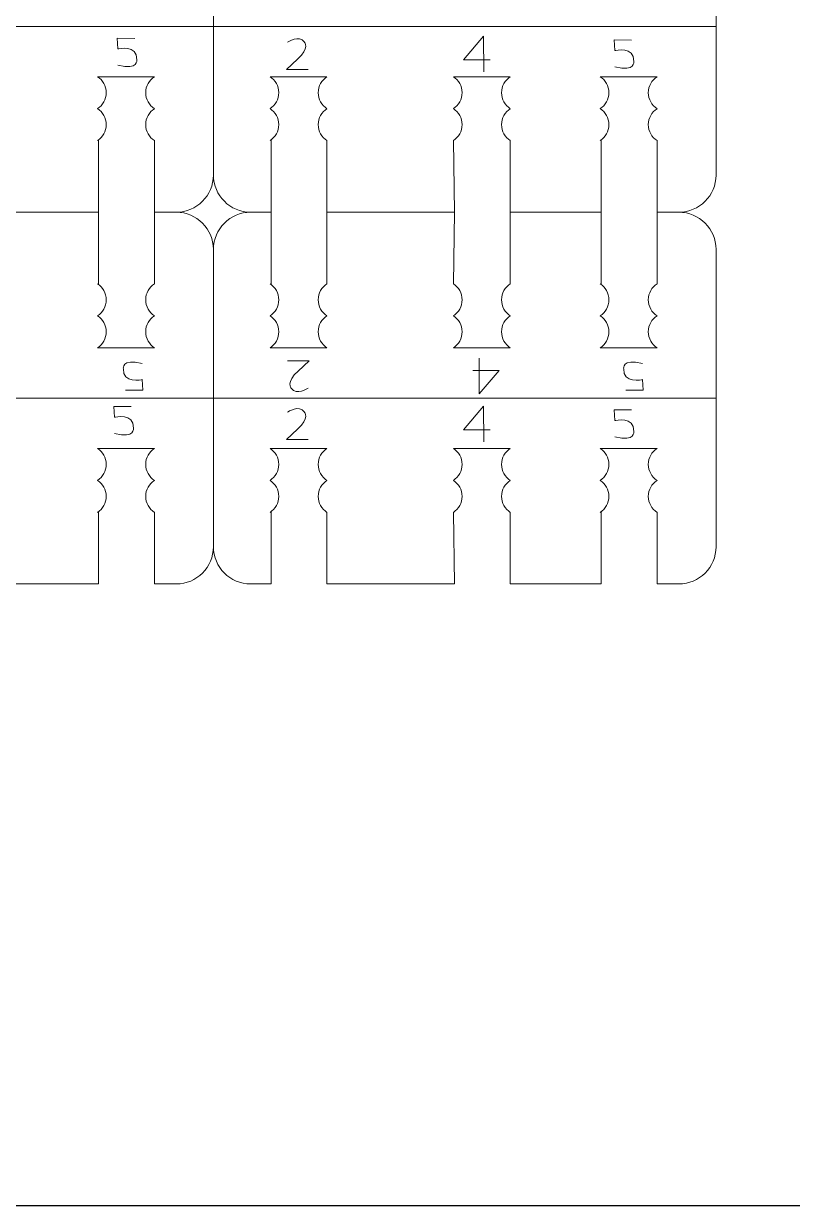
# Model space of a CAD drawing. Header units: centimetres. Extents: x -25 to 25, y -32.5 to 32.5.
# Drawn here: x 11.13 to 15.18, y -32.5 to -26.27 of the extents above; entities that cross this region are included whole.
import ezdxf

# ---------------------------------------------------------------- set-up
doc = ezdxf.new("R2010")
doc.units = ezdxf.units.CM
doc.header["$MEASUREMENT"] = 0
doc.layers.add('Capa 1', color=7, linetype='Continuous')

msp = doc.modelspace()

# ---------------------------------------------------------------- linework, layer by layer
at = {"layer": 'Capa 1', "color": 254}
msp.add_lwpolyline([(-25, -32.5), (25, -32.5), (25, 32.5), (-25, 32.5), (-25, -32.5)], close=True, dxfattribs=at)
at = {"layer": 'Capa 1', "color": 250, "lineweight": 9}
for points, knots in [([(12.13344, -26.28857), (12.13344, -25.83474), (12.13344, -25.50539), (12.13344, -25.50539), (12.13344, -25.50539), (12.13344, -25.39759), (12.22164, -25.30939), (12.32944, -25.30939), (12.32944, -25.30939), (12.32944, -25.30939), (12.43804, -25.30939), (12.43804, -25.30939), (12.43804, -25.30939), (12.43804, -25.30939), (12.43804, -25.69086), (12.43804, -25.69086)], [0, 0, 0, 0, 0.2, 0.2, 0.2, 0.2, 0.4, 0.4, 0.4, 0.4, 0.6, 0.6, 0.6, 0.6, 1, 1, 1, 1]), ([(14.47153, -25.68652), (14.47153, -25.68652), (14.47153, -25.30939), (14.47153, -25.30939), (14.47153, -25.30939), (14.47153, -25.30939), (14.58655, -25.30939), (14.58655, -25.30939), (14.58655, -25.30939), (14.69435, -25.30939), (14.78255, -25.39759), (14.78255, -25.50539), (14.78255, -25.50539), (14.78255, -25.50539), (14.78255, -25.85704), (14.78255, -26.28857)], [0, 0, 0, 0, 0.2, 0.2, 0.2, 0.2, 0.4, 0.4, 0.4, 0.4, 0.6, 0.6, 0.6, 0.6, 1, 1, 1, 1]), ([(12.13344, -26.28857), (12.13344, -26.7424), (12.13344, -27.07175), (12.13344, -27.07175), (12.13344, -27.07175), (12.13344, -27.17955), (12.22164, -27.26775), (12.32944, -27.26775)], [0, 0, 0, 0, 0.3333333, 0.3333333, 0.3333333, 0.3333333, 1, 1, 1, 1]), ([(14.58655, -27.26775), (14.69435, -27.26775), (14.78255, -27.17955), (14.78255, -27.07175), (14.78255, -27.07175), (14.78255, -27.07175), (14.78255, -26.7201), (14.78255, -26.28857)], [0, 0, 0, 0, 0.3333333, 0.3333333, 0.3333333, 0.3333333, 1, 1, 1, 1]), ([(11.04886, -27.64488), (11.04886, -27.64488), (11.04886, -27.26775), (11.04886, -27.26775), (11.04886, -27.26775), (11.04886, -27.26775), (11.52842, -27.26775), (11.52842, -27.26775), (11.52842, -27.26775), (11.52842, -27.26775), (11.52842, -27.64922), (11.52842, -27.64922)], [0, 0, 0, 0, 0.25, 0.25, 0.25, 0.25, 0.5, 0.5, 0.5, 0.5, 1, 1, 1, 1]), ([(11.82242, -27.64488), (11.82242, -27.64488), (11.82242, -27.26775), (11.82242, -27.26775), (11.82242, -27.26775), (11.82242, -27.26775), (11.93744, -27.26775), (11.93744, -27.26775), (11.93744, -27.26775), (12.04524, -27.26775), (12.13344, -27.35595), (12.13344, -27.46375)], [0, 0, 0, 0, 0.25, 0.25, 0.25, 0.25, 0.5, 0.5, 0.5, 0.5, 1, 1, 1, 1]), ([(12.13344, -28.24693), (12.13344, -27.7931), (12.13344, -27.46375), (12.13344, -27.46375), (12.13344, -27.46375), (12.13344, -27.35595), (12.22164, -27.26775), (12.32944, -27.26775), (12.32944, -27.26775), (12.32944, -27.26775), (12.43804, -27.26775), (12.43804, -27.26775), (12.43804, -27.26775), (12.43804, -27.26775), (12.43804, -27.64922), (12.43804, -27.64922)], [0, 0, 0, 0, 0.2, 0.2, 0.2, 0.2, 0.4, 0.4, 0.4, 0.4, 0.6, 0.6, 0.6, 0.6, 1, 1, 1, 1]), ([(12.73204, -27.64488), (12.73204, -27.64488), (12.73204, -27.26775), (12.73204, -27.26775), (12.73204, -27.26775), (12.73204, -27.26775), (13.40397, -27.26775), (13.40397, -27.26775), (13.40397, -27.26775), (13.40397, -27.26775), (13.39796, -27.64504), (13.39796, -27.64504)], [0, 0, 0, 0, 0.25, 0.25, 0.25, 0.25, 0.5, 0.5, 0.5, 0.5, 1, 1, 1, 1]), ([(13.69797, -27.64488), (13.69797, -27.64488), (13.69797, -27.26775), (13.69797, -27.26775), (13.69797, -27.26775), (13.69797, -27.26775), (14.17753, -27.26775), (14.17753, -27.26775), (14.17753, -27.26775), (14.17753, -27.26775), (14.17753, -27.64922), (14.17753, -27.64922)], [0, 0, 0, 0, 0.25, 0.25, 0.25, 0.25, 0.5, 0.5, 0.5, 0.5, 1, 1, 1, 1]), ([(14.47153, -27.64488), (14.47153, -27.64488), (14.47153, -27.26775), (14.47153, -27.26775), (14.47153, -27.26775), (14.47153, -27.26775), (14.58655, -27.26775), (14.58655, -27.26775), (14.58655, -27.26775), (14.69435, -27.26775), (14.78255, -27.35595), (14.78255, -27.46375), (14.78255, -27.46375), (14.78255, -27.46375), (14.78255, -27.8154), (14.78255, -28.24693)], [0, 0, 0, 0, 0.2, 0.2, 0.2, 0.2, 0.4, 0.4, 0.4, 0.4, 0.6, 0.6, 0.6, 0.6, 1, 1, 1, 1]), ([(12.13344, -28.24693), (12.13344, -28.70076), (12.13344, -29.03011), (12.13344, -29.03011), (12.13344, -29.03011), (12.13344, -29.13791), (12.22164, -29.22611), (12.32944, -29.22611), (12.32944, -29.22611), (12.32944, -29.22611), (12.43804, -29.22611), (12.43804, -29.22611), (12.43804, -29.22611), (12.43804, -29.22611), (12.43804, -28.84464), (12.43804, -28.84464)], [0, 0, 0, 0, 0.2, 0.2, 0.2, 0.2, 0.4, 0.4, 0.4, 0.4, 0.6, 0.6, 0.6, 0.6, 1, 1, 1, 1]), ([(14.47153, -28.84898), (14.47153, -28.84898), (14.47153, -29.22611), (14.47153, -29.22611), (14.47153, -29.22611), (14.47153, -29.22611), (14.58655, -29.22611), (14.58655, -29.22611), (14.58655, -29.22611), (14.69435, -29.22611), (14.78255, -29.13791), (14.78255, -29.03011), (14.78255, -29.03011), (14.78255, -29.03011), (14.78255, -28.67846), (14.78255, -28.24693)], [0, 0, 0, 0, 0.2, 0.2, 0.2, 0.2, 0.4, 0.4, 0.4, 0.4, 0.6, 0.6, 0.6, 0.6, 1, 1, 1, 1]), ([(11.04886, -28.84898), (11.04886, -28.84898), (11.04886, -29.22611), (11.04886, -29.22611), (11.04886, -29.22611), (11.04886, -29.22611), (11.52842, -29.22611), (11.52842, -29.22611), (11.52842, -29.22611), (11.52842, -29.22611), (11.52842, -28.84464), (11.52842, -28.84464)], [0, 0, 0, 0, 0.25, 0.25, 0.25, 0.25, 0.5, 0.5, 0.5, 0.5, 1, 1, 1, 1]), ([(11.82242, -28.84898), (11.82242, -28.84898), (11.82242, -29.22611), (11.82242, -29.22611), (11.82242, -29.22611), (11.82242, -29.22611), (11.93744, -29.22611), (11.93744, -29.22611), (11.93744, -29.22611), (12.04524, -29.22611), (12.13344, -29.13791), (12.13344, -29.03011)], [0, 0, 0, 0, 0.25, 0.25, 0.25, 0.25, 0.5, 0.5, 0.5, 0.5, 1, 1, 1, 1]), ([(12.73204, -28.84898), (12.73204, -28.84898), (12.73204, -29.22611), (12.73204, -29.22611), (12.73204, -29.22611), (12.73204, -29.22611), (13.40397, -29.22611), (13.40397, -29.22611), (13.40397, -29.22611), (13.40397, -29.22611), (13.39796, -28.84882), (13.39796, -28.84882)], [0, 0, 0, 0, 0.25, 0.25, 0.25, 0.25, 0.5, 0.5, 0.5, 0.5, 1, 1, 1, 1]), ([(13.69797, -28.84898), (13.69797, -28.84898), (13.69797, -29.22611), (13.69797, -29.22611), (13.69797, -29.22611), (13.69797, -29.22611), (14.17753, -29.22611), (14.17753, -29.22611), (14.17753, -29.22611), (14.17753, -29.22611), (14.17753, -28.84464), (14.17753, -28.84464)], [0, 0, 0, 0, 0.25, 0.25, 0.25, 0.25, 0.5, 0.5, 0.5, 0.5, 1, 1, 1, 1])]:
    msp.add_open_spline(points, degree=3, knots=knots, dxfattribs=at)
for points in [[(9.48433, -26.28857), (9.48433, -26.28857), (12.13344, -26.28857), (12.13344, -26.28857)], [(12.13344, -26.28857), (12.13344, -26.28857), (14.78255, -26.28857), (14.78255, -26.28857)], [(11.52241, -26.55358), (11.52241, -26.55358), (11.82242, -26.55374), (11.82242, -26.55374)], [(12.43203, -26.55358), (12.43203, -26.55358), (12.73204, -26.55374), (12.73204, -26.55374)], [(13.39796, -26.55358), (13.39796, -26.55358), (13.69797, -26.55374), (13.69797, -26.55374)], [(14.17152, -26.55358), (14.17152, -26.55358), (14.47153, -26.55374), (14.47153, -26.55374)], [(11.52842, -27.26775), (11.52842, -27.26775), (11.52842, -26.88628), (11.52842, -26.88628)], [(11.82242, -26.89062), (11.82242, -26.89062), (11.82242, -27.26775), (11.82242, -27.26775)], [(12.43804, -27.26775), (12.43804, -27.26775), (12.43804, -26.88628), (12.43804, -26.88628)], [(12.73204, -26.89062), (12.73204, -26.89062), (12.73204, -27.26775), (12.73204, -27.26775)], [(13.40397, -27.26775), (13.40397, -27.26775), (13.39796, -26.89046), (13.39796, -26.89046)], [(13.69797, -26.89062), (13.69797, -26.89062), (13.69797, -27.26775), (13.69797, -27.26775)], [(14.17753, -27.26775), (14.17753, -27.26775), (14.17753, -26.88628), (14.17753, -26.88628)], [(14.47153, -26.89062), (14.47153, -26.89062), (14.47153, -27.26775), (14.47153, -27.26775)], [(11.93744, -27.26775), (12.04524, -27.26775), (12.13344, -27.17955), (12.13344, -27.07175)], [(11.52241, -27.98192), (11.52241, -27.98192), (11.82242, -27.98176), (11.82242, -27.98176)], [(12.43203, -27.98192), (12.43203, -27.98192), (12.73204, -27.98176), (12.73204, -27.98176)], [(13.39796, -27.98192), (13.39796, -27.98192), (13.69797, -27.98176), (13.69797, -27.98176)], [(14.17152, -27.98192), (14.17152, -27.98192), (14.47153, -27.98176), (14.47153, -27.98176)], [(9.48433, -28.24693), (9.48433, -28.24693), (12.13344, -28.24693), (12.13344, -28.24693)], [(12.13344, -28.24693), (12.13344, -28.24693), (14.78255, -28.24693), (14.78255, -28.24693)], [(11.52241, -28.51194), (11.52241, -28.51194), (11.82242, -28.5121), (11.82242, -28.5121)], [(12.43203, -28.51194), (12.43203, -28.51194), (12.73204, -28.5121), (12.73204, -28.5121)], [(13.39796, -28.51194), (13.39796, -28.51194), (13.69797, -28.5121), (13.69797, -28.5121)], [(14.17152, -28.51194), (14.17152, -28.51194), (14.47153, -28.5121), (14.47153, -28.5121)]]:
    msp.add_open_spline(points, degree=3, dxfattribs=at)
at = {"layer": 'Capa 1', "color": 22, "lineweight": 5}
for points, knots in [([(12.52402, -26.37145), (12.52402, -26.37145), (12.58585, -26.33064), (12.61301, -26.37145), (12.61301, -26.37145), (12.61301, -26.37145), (12.64393, -26.40235), (12.57594, -26.46169)], [0, 0, 0, 0, 0.3333333, 0.3333333, 0.3333333, 0.3333333, 1, 1, 1, 1]), ([(11.7184, -26.35166), (11.7184, -26.35166), (11.62693, -26.35111), (11.62693, -26.35111), (11.62693, -26.35111), (11.62693, -26.35111), (11.63022, -26.40749), (11.63022, -26.40749)], [0, 0, 0, 0, 0.3333333, 0.3333333, 0.3333333, 0.3333333, 1, 1, 1, 1]), ([(11.63022, -26.40749), (11.63022, -26.40749), (11.73531, -26.38343), (11.72913, -26.46466), (11.72913, -26.46466), (11.72913, -26.46466), (11.74024, -26.52035), (11.63022, -26.49314)], [0, 0, 0, 0, 0.3333333, 0.3333333, 0.3333333, 0.3333333, 1, 1, 1, 1]), ([(13.59128, -26.46435), (13.59128, -26.46435), (13.45162, -26.46435), (13.45162, -26.46435), (13.45162, -26.46435), (13.45162, -26.46435), (13.55667, -26.34074), (13.55667, -26.34074), (13.55667, -26.34074), (13.55667, -26.34074), (13.55788, -26.52865), (13.55788, -26.52865)], [0, 0, 0, 0, 0.25, 0.25, 0.25, 0.25, 0.5, 0.5, 0.5, 0.5, 1, 1, 1, 1]), ([(14.33778, -26.36048), (14.33778, -26.36048), (14.24631, -26.35993), (14.24631, -26.35993), (14.24631, -26.35993), (14.24631, -26.35993), (14.2496, -26.41631), (14.2496, -26.41631)], [0, 0, 0, 0, 0.3333333, 0.3333333, 0.3333333, 0.3333333, 1, 1, 1, 1]), ([(14.2496, -26.41631), (14.2496, -26.41631), (14.35469, -26.39225), (14.34851, -26.47348), (14.34851, -26.47348), (14.34851, -26.47348), (14.35962, -26.52917), (14.2496, -26.50196)], [0, 0, 0, 0, 0.3333333, 0.3333333, 0.3333333, 0.3333333, 1, 1, 1, 1]), ([(12.57594, -26.46169), (12.57594, -26.46169), (12.51786, -26.51607), (12.51786, -26.51607), (12.51786, -26.51607), (12.51786, -26.51607), (12.63318, -26.51607), (12.63318, -26.51607)], [0, 0, 0, 0, 0.3333333, 0.3333333, 0.3333333, 0.3333333, 1, 1, 1, 1]), ([(11.75756, -28.14962), (11.75756, -28.14962), (11.65247, -28.17368), (11.65865, -28.09245), (11.65865, -28.09245), (11.65865, -28.09245), (11.64754, -28.03676), (11.75756, -28.06397)], [0, 0, 0, 0, 0.3333333, 0.3333333, 0.3333333, 0.3333333, 1, 1, 1, 1]), ([(12.58055, -28.10424), (12.58055, -28.10424), (12.63863, -28.04986), (12.63863, -28.04986), (12.63863, -28.04986), (12.63863, -28.04986), (12.52331, -28.04986), (12.52331, -28.04986)], [0, 0, 0, 0, 0.3333333, 0.3333333, 0.3333333, 0.3333333, 1, 1, 1, 1]), ([(13.50012, -28.10158), (13.50012, -28.10158), (13.63978, -28.10158), (13.63978, -28.10158), (13.63978, -28.10158), (13.63978, -28.10158), (13.53473, -28.22519), (13.53473, -28.22519), (13.53473, -28.22519), (13.53473, -28.22519), (13.53352, -28.03728), (13.53352, -28.03728)], [0, 0, 0, 0, 0.25, 0.25, 0.25, 0.25, 0.5, 0.5, 0.5, 0.5, 1, 1, 1, 1]), ([(14.39458, -28.14962), (14.39458, -28.14962), (14.28949, -28.17368), (14.29567, -28.09245), (14.29567, -28.09245), (14.29567, -28.09245), (14.28456, -28.03676), (14.39458, -28.06397)], [0, 0, 0, 0, 0.3333333, 0.3333333, 0.3333333, 0.3333333, 1, 1, 1, 1]), ([(12.63247, -28.19448), (12.63247, -28.19448), (12.57064, -28.23529), (12.54348, -28.19448), (12.54348, -28.19448), (12.54348, -28.19448), (12.51256, -28.16358), (12.58055, -28.10424)], [0, 0, 0, 0, 0.3333333, 0.3333333, 0.3333333, 0.3333333, 1, 1, 1, 1]), ([(11.66938, -28.20545), (11.66938, -28.20545), (11.76085, -28.206), (11.76085, -28.206), (11.76085, -28.206), (11.76085, -28.206), (11.75756, -28.14962), (11.75756, -28.14962)], [0, 0, 0, 0, 0.3333333, 0.3333333, 0.3333333, 0.3333333, 1, 1, 1, 1]), ([(14.3064, -28.20545), (14.3064, -28.20545), (14.39787, -28.206), (14.39787, -28.206), (14.39787, -28.206), (14.39787, -28.206), (14.39458, -28.14962), (14.39458, -28.14962)], [0, 0, 0, 0, 0.3333333, 0.3333333, 0.3333333, 0.3333333, 1, 1, 1, 1]), ([(11.70076, -28.29195), (11.70076, -28.29195), (11.60929, -28.2914), (11.60929, -28.2914), (11.60929, -28.2914), (11.60929, -28.2914), (11.61258, -28.34778), (11.61258, -28.34778)], [0, 0, 0, 0, 0.3333333, 0.3333333, 0.3333333, 0.3333333, 1, 1, 1, 1]), ([(11.61258, -28.34778), (11.61258, -28.34778), (11.71767, -28.32372), (11.71149, -28.40495), (11.71149, -28.40495), (11.71149, -28.40495), (11.7226, -28.46064), (11.61258, -28.43343)], [0, 0, 0, 0, 0.3333333, 0.3333333, 0.3333333, 0.3333333, 1, 1, 1, 1]), ([(12.52402, -28.32056), (12.52402, -28.32056), (12.58585, -28.27975), (12.61301, -28.32056), (12.61301, -28.32056), (12.61301, -28.32056), (12.64393, -28.35146), (12.57594, -28.4108)], [0, 0, 0, 0, 0.3333333, 0.3333333, 0.3333333, 0.3333333, 1, 1, 1, 1]), ([(13.59128, -28.41346), (13.59128, -28.41346), (13.45162, -28.41346), (13.45162, -28.41346), (13.45162, -28.41346), (13.45162, -28.41346), (13.55667, -28.28985), (13.55667, -28.28985), (13.55667, -28.28985), (13.55667, -28.28985), (13.55788, -28.47776), (13.55788, -28.47776)], [0, 0, 0, 0, 0.25, 0.25, 0.25, 0.25, 0.5, 0.5, 0.5, 0.5, 1, 1, 1, 1]), ([(14.33778, -28.30959), (14.33778, -28.30959), (14.24631, -28.30904), (14.24631, -28.30904), (14.24631, -28.30904), (14.24631, -28.30904), (14.2496, -28.36542), (14.2496, -28.36542)], [0, 0, 0, 0, 0.3333333, 0.3333333, 0.3333333, 0.3333333, 1, 1, 1, 1]), ([(14.2496, -28.36542), (14.2496, -28.36542), (14.35469, -28.34136), (14.34851, -28.42259), (14.34851, -28.42259), (14.34851, -28.42259), (14.35962, -28.47828), (14.2496, -28.45107)], [0, 0, 0, 0, 0.3333333, 0.3333333, 0.3333333, 0.3333333, 1, 1, 1, 1]), ([(12.57594, -28.4108), (12.57594, -28.4108), (12.51786, -28.46518), (12.51786, -28.46518), (12.51786, -28.46518), (12.51786, -28.46518), (12.63318, -28.46518), (12.63318, -28.46518)], [0, 0, 0, 0, 0.3333333, 0.3333333, 0.3333333, 0.3333333, 1, 1, 1, 1])]:
    msp.add_open_spline(points, degree=3, knots=knots, dxfattribs=at)
at = {"layer": 'Capa 1', "color": 250, "lineweight": 18}
for points in [[(11.52241, -26.72202), (11.55011, -26.70424), (11.56847, -26.67316), (11.56847, -26.6378), (11.56847, -26.6378), (11.56847, -26.60244), (11.55011, -26.57136), (11.52241, -26.55358)], [(11.82242, -26.72218), (11.79472, -26.7044), (11.77636, -26.67332), (11.77636, -26.63796), (11.77636, -26.63796), (11.77636, -26.6026), (11.79472, -26.57152), (11.82242, -26.55374)], [(12.43203, -26.72202), (12.45973, -26.70424), (12.47809, -26.67316), (12.47809, -26.6378), (12.47809, -26.6378), (12.47809, -26.60244), (12.45973, -26.57136), (12.43203, -26.55358)], [(12.73204, -26.72218), (12.70434, -26.7044), (12.68598, -26.67332), (12.68598, -26.63796), (12.68598, -26.63796), (12.68598, -26.6026), (12.70434, -26.57152), (12.73204, -26.55374)], [(13.39796, -26.72202), (13.42566, -26.70424), (13.44402, -26.67316), (13.44402, -26.6378), (13.44402, -26.6378), (13.44402, -26.60244), (13.42566, -26.57136), (13.39796, -26.55358)], [(13.69797, -26.72218), (13.67027, -26.7044), (13.65191, -26.67332), (13.65191, -26.63796), (13.65191, -26.63796), (13.65191, -26.6026), (13.67027, -26.57152), (13.69797, -26.55374)], [(14.17152, -26.72202), (14.19922, -26.70424), (14.21758, -26.67316), (14.21758, -26.6378), (14.21758, -26.6378), (14.21758, -26.60244), (14.19922, -26.57136), (14.17152, -26.55358)], [(14.47153, -26.72218), (14.44383, -26.7044), (14.42547, -26.67332), (14.42547, -26.63796), (14.42547, -26.63796), (14.42547, -26.6026), (14.44383, -26.57152), (14.47153, -26.55374)], [(11.52241, -26.89046), (11.55011, -26.87268), (11.56847, -26.8416), (11.56847, -26.80624), (11.56847, -26.80624), (11.56847, -26.77088), (11.55011, -26.7398), (11.52241, -26.72202)], [(11.82242, -26.89062), (11.79472, -26.87284), (11.77636, -26.84176), (11.77636, -26.8064), (11.77636, -26.8064), (11.77636, -26.77104), (11.79472, -26.73996), (11.82242, -26.72218)], [(12.43203, -26.89046), (12.45973, -26.87268), (12.47809, -26.8416), (12.47809, -26.80624), (12.47809, -26.80624), (12.47809, -26.77088), (12.45973, -26.7398), (12.43203, -26.72202)], [(12.73204, -26.89062), (12.70434, -26.87284), (12.68598, -26.84176), (12.68598, -26.8064), (12.68598, -26.8064), (12.68598, -26.77104), (12.70434, -26.73996), (12.73204, -26.72218)], [(13.39796, -26.89046), (13.42566, -26.87268), (13.44402, -26.8416), (13.44402, -26.80624), (13.44402, -26.80624), (13.44402, -26.77088), (13.42566, -26.7398), (13.39796, -26.72202)], [(13.69797, -26.89062), (13.67027, -26.87284), (13.65191, -26.84176), (13.65191, -26.8064), (13.65191, -26.8064), (13.65191, -26.77104), (13.67027, -26.73996), (13.69797, -26.72218)], [(14.17152, -26.89046), (14.19922, -26.87268), (14.21758, -26.8416), (14.21758, -26.80624), (14.21758, -26.80624), (14.21758, -26.77088), (14.19922, -26.7398), (14.17152, -26.72202)], [(14.47153, -26.89062), (14.44383, -26.87284), (14.42547, -26.84176), (14.42547, -26.8064), (14.42547, -26.8064), (14.42547, -26.77104), (14.44383, -26.73996), (14.47153, -26.72218)], [(11.52241, -27.64504), (11.55011, -27.66282), (11.56847, -27.6939), (11.56847, -27.72926), (11.56847, -27.72926), (11.56847, -27.76462), (11.55011, -27.7957), (11.52241, -27.81348)], [(11.82242, -27.64488), (11.79472, -27.66266), (11.77636, -27.69374), (11.77636, -27.7291), (11.77636, -27.7291), (11.77636, -27.76446), (11.79472, -27.79554), (11.82242, -27.81332)], [(12.43203, -27.64504), (12.45973, -27.66282), (12.47809, -27.6939), (12.47809, -27.72926), (12.47809, -27.72926), (12.47809, -27.76462), (12.45973, -27.7957), (12.43203, -27.81348)], [(12.73204, -27.64488), (12.70434, -27.66266), (12.68598, -27.69374), (12.68598, -27.7291), (12.68598, -27.7291), (12.68598, -27.76446), (12.70434, -27.79554), (12.73204, -27.81332)], [(13.39796, -27.64504), (13.42566, -27.66282), (13.44402, -27.6939), (13.44402, -27.72926), (13.44402, -27.72926), (13.44402, -27.76462), (13.42566, -27.7957), (13.39796, -27.81348)], [(13.69797, -27.64488), (13.67027, -27.66266), (13.65191, -27.69374), (13.65191, -27.7291), (13.65191, -27.7291), (13.65191, -27.76446), (13.67027, -27.79554), (13.69797, -27.81332)], [(14.17152, -27.64504), (14.19922, -27.66282), (14.21758, -27.6939), (14.21758, -27.72926), (14.21758, -27.72926), (14.21758, -27.76462), (14.19922, -27.7957), (14.17152, -27.81348)], [(14.47153, -27.64488), (14.44383, -27.66266), (14.42547, -27.69374), (14.42547, -27.7291), (14.42547, -27.7291), (14.42547, -27.76446), (14.44383, -27.79554), (14.47153, -27.81332)], [(11.52241, -27.81348), (11.55011, -27.83126), (11.56847, -27.86234), (11.56847, -27.8977), (11.56847, -27.8977), (11.56847, -27.93306), (11.55011, -27.96414), (11.52241, -27.98192)], [(11.82242, -27.81332), (11.79472, -27.8311), (11.77636, -27.86218), (11.77636, -27.89754), (11.77636, -27.89754), (11.77636, -27.9329), (11.79472, -27.96398), (11.82242, -27.98176)], [(12.43203, -27.81348), (12.45973, -27.83126), (12.47809, -27.86234), (12.47809, -27.8977), (12.47809, -27.8977), (12.47809, -27.93306), (12.45973, -27.96414), (12.43203, -27.98192)], [(12.73204, -27.81332), (12.70434, -27.8311), (12.68598, -27.86218), (12.68598, -27.89754), (12.68598, -27.89754), (12.68598, -27.9329), (12.70434, -27.96398), (12.73204, -27.98176)], [(13.39796, -27.81348), (13.42566, -27.83126), (13.44402, -27.86234), (13.44402, -27.8977), (13.44402, -27.8977), (13.44402, -27.93306), (13.42566, -27.96414), (13.39796, -27.98192)], [(13.69797, -27.81332), (13.67027, -27.8311), (13.65191, -27.86218), (13.65191, -27.89754), (13.65191, -27.89754), (13.65191, -27.9329), (13.67027, -27.96398), (13.69797, -27.98176)], [(14.17152, -27.81348), (14.19922, -27.83126), (14.21758, -27.86234), (14.21758, -27.8977), (14.21758, -27.8977), (14.21758, -27.93306), (14.19922, -27.96414), (14.17152, -27.98192)], [(14.47153, -27.81332), (14.44383, -27.8311), (14.42547, -27.86218), (14.42547, -27.89754), (14.42547, -27.89754), (14.42547, -27.9329), (14.44383, -27.96398), (14.47153, -27.98176)], [(11.52241, -28.68038), (11.55011, -28.6626), (11.56847, -28.63152), (11.56847, -28.59616), (11.56847, -28.59616), (11.56847, -28.5608), (11.55011, -28.52972), (11.52241, -28.51194)], [(11.82242, -28.68054), (11.79472, -28.66276), (11.77636, -28.63168), (11.77636, -28.59632), (11.77636, -28.59632), (11.77636, -28.56096), (11.79472, -28.52988), (11.82242, -28.5121)], [(12.43203, -28.68038), (12.45973, -28.6626), (12.47809, -28.63152), (12.47809, -28.59616), (12.47809, -28.59616), (12.47809, -28.5608), (12.45973, -28.52972), (12.43203, -28.51194)], [(12.73204, -28.68054), (12.70434, -28.66276), (12.68598, -28.63168), (12.68598, -28.59632), (12.68598, -28.59632), (12.68598, -28.56096), (12.70434, -28.52988), (12.73204, -28.5121)], [(13.39796, -28.68038), (13.42566, -28.6626), (13.44402, -28.63152), (13.44402, -28.59616), (13.44402, -28.59616), (13.44402, -28.5608), (13.42566, -28.52972), (13.39796, -28.51194)], [(13.69797, -28.68054), (13.67027, -28.66276), (13.65191, -28.63168), (13.65191, -28.59632), (13.65191, -28.59632), (13.65191, -28.56096), (13.67027, -28.52988), (13.69797, -28.5121)], [(14.17152, -28.68038), (14.19922, -28.6626), (14.21758, -28.63152), (14.21758, -28.59616), (14.21758, -28.59616), (14.21758, -28.5608), (14.19922, -28.52972), (14.17152, -28.51194)], [(14.47153, -28.68054), (14.44383, -28.66276), (14.42547, -28.63168), (14.42547, -28.59632), (14.42547, -28.59632), (14.42547, -28.56096), (14.44383, -28.52988), (14.47153, -28.5121)], [(11.52241, -28.84882), (11.55011, -28.83104), (11.56847, -28.79996), (11.56847, -28.7646), (11.56847, -28.7646), (11.56847, -28.72924), (11.55011, -28.69816), (11.52241, -28.68038)], [(11.82242, -28.84898), (11.79472, -28.8312), (11.77636, -28.80012), (11.77636, -28.76476), (11.77636, -28.76476), (11.77636, -28.7294), (11.79472, -28.69832), (11.82242, -28.68054)], [(12.43203, -28.84882), (12.45973, -28.83104), (12.47809, -28.79996), (12.47809, -28.7646), (12.47809, -28.7646), (12.47809, -28.72924), (12.45973, -28.69816), (12.43203, -28.68038)], [(12.73204, -28.84898), (12.70434, -28.8312), (12.68598, -28.80012), (12.68598, -28.76476), (12.68598, -28.76476), (12.68598, -28.7294), (12.70434, -28.69832), (12.73204, -28.68054)], [(13.39796, -28.84882), (13.42566, -28.83104), (13.44402, -28.79996), (13.44402, -28.7646), (13.44402, -28.7646), (13.44402, -28.72924), (13.42566, -28.69816), (13.39796, -28.68038)], [(13.69797, -28.84898), (13.67027, -28.8312), (13.65191, -28.80012), (13.65191, -28.76476), (13.65191, -28.76476), (13.65191, -28.7294), (13.67027, -28.69832), (13.69797, -28.68054)], [(14.17152, -28.84882), (14.19922, -28.83104), (14.21758, -28.79996), (14.21758, -28.7646), (14.21758, -28.7646), (14.21758, -28.72924), (14.19922, -28.69816), (14.17152, -28.68038)], [(14.47153, -28.84898), (14.44383, -28.8312), (14.42547, -28.80012), (14.42547, -28.76476), (14.42547, -28.76476), (14.42547, -28.7294), (14.44383, -28.69832), (14.47153, -28.68054)]]:
    msp.add_open_spline(points, degree=3, knots=[0, 0, 0, 0, 0.3333333, 0.3333333, 0.3333333, 0.3333333, 1, 1, 1, 1], dxfattribs=at)

doc.saveas('drawing.dxf')
